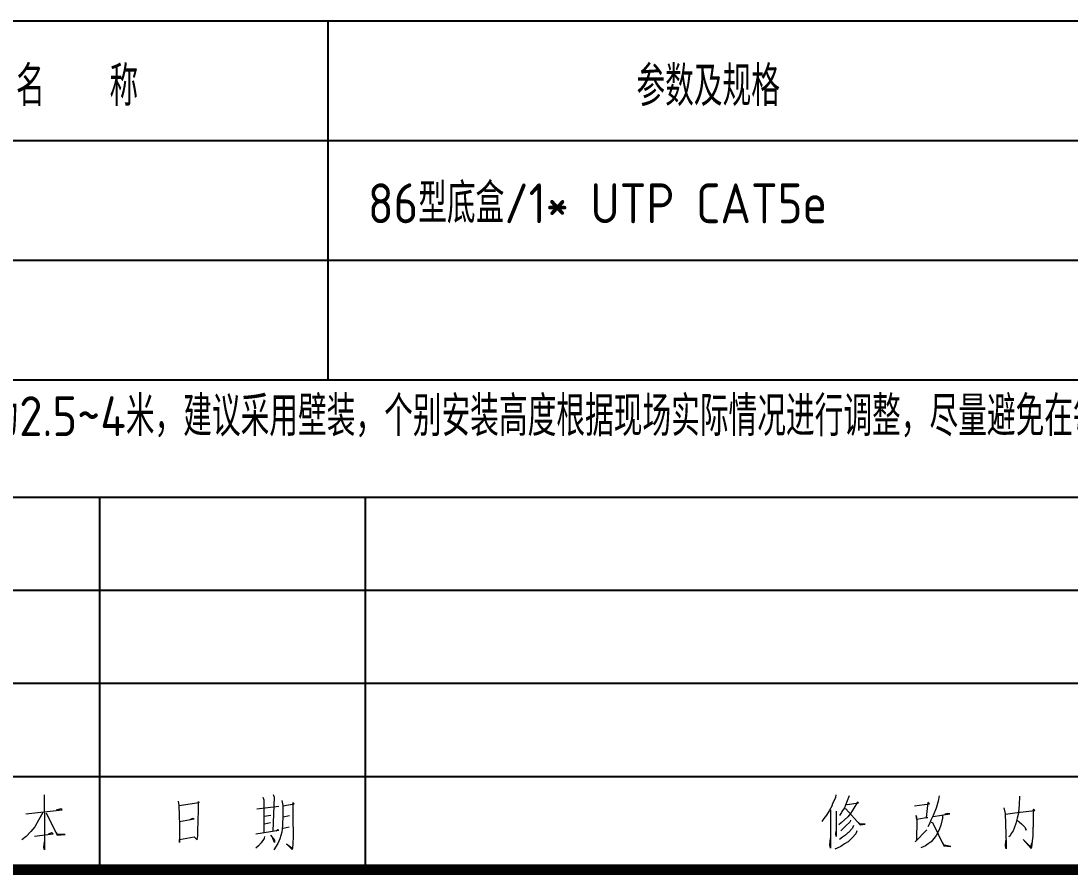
# Model space of a CAD drawing. Extents: x 38792 to 68517, y 3084 to 24109.
# Drawn here: x 59458 to 63405, y 5576 to 8790 of the extents above; entities that cross this region are included whole.
import ezdxf
from ezdxf.enums import TextEntityAlignment as Align

# ---------------------------------------------------------------- set-up
doc = ezdxf.new("R2010")
doc.units = 0
doc.header["$LTSCALE"] = 300
doc.header["$MEASUREMENT"] = 0
doc.layers.get('0').update_dxf_attribs({"color": 8, "linetype": 'CONTINUOUS'})
for name, color, linetype in [('-人员定位标注', 4, 'CONTINUOUS'), ('CON2', 8, 'CONTINUOUS'), ('Version', 8, 'CONTINUOUS')]:
    doc.layers.add(name, color=color, linetype=linetype)
doc.styles.add('-GBCBIGGBENOR', font='gbenor.shx', dxfattribs={"width": 0.7, "bigfont": 'gbcbig.shx'})
doc.styles.add('TK', font='geditxt.shx', dxfattribs={"width": 0.75, "bigfont": 'hztxt1.shx'})

# ---------------------------------------------------------------- blocks, each defined once
blk = doc.blocks.new('GEDI_TQ_2012')
at = {"color": 2, "const_width": 0.8}
blk.add_lwpolyline([(-180, 40), (0, 40)], dxfattribs=at)
blk = doc.blocks.new('GEDI_Version_2012')
at = {"layer": 'Version', "color": 2}
for p, q in [((0, 28), (-180, 28)), ((-165, 0), (-165, 28)), ((-145, 0), (-145, 28)), ((0, 21), (-180, 21)), ((0, 14), (-180, 14)), ((0, 7), (-180, 7)), ((0, 0), (-180, 0))]:
    blk.add_line(p, q, dxfattribs=at)
at = {"layer": 'Version', "color": 7, "lineweight": 0}
for points in [[(-169.19, 5.624), (-169.16, 2.931), (-169.16, 1.487), (-169.22, 1.681), (-169.16, 2.108)], [(-151.951, 5.657), (-151.891, 5.462), (-151.973, 2.903)], [(-109.618, 5.624), (-109.64, 5.422), (-109.895, 4.898), (-109.895, 4.831), (-110.119, 4.442), (-110.314, 4.113), (-110.508, 3.851), (-110.673, 3.619)], [(-108.615, 5.557), (-108.81, 5.063), (-108.975, 4.666), (-109.169, 4.375), (-109.199, 4.307), (-109.334, 4.083)], [(-101.846, 5.557), (-101.905, 5.16), (-102.07, 4.636), (-102.294, 4.083), (-102.459, 3.716), (-102.571, 3.454), (-102.684, 3.23)], [(-95.794, 5.543), (-95.824, 4.892), (-95.877, 4.331), (-95.877, 4.264), (-95.959, 3.875), (-96.071, 3.478), (-96.183, 3.119), (-96.266, 2.925), (-96.408, 2.723), (-96.49, 2.558), (-96.602, 2.461)], [(-159.112, 5.163), (-159.052, 4.834), (-159.029, 4.115), (-158.999, 3.36), (-158.999, 3.262), (-158.999, 2.739), (-158.999, 2.05), (-158.999, 2.275), (-157.915, 2.477), (-157.69, 2.245), (-157.63, 2.537), (-157.63, 2.933), (-157.608, 3.689), (-157.578, 4.474), (-157.578, 5.133), (-157.548, 5.036), (-159.029, 4.804)], [(-153.178, 4.572), (-151.532, 4.774)], [(-152.729, 5.462), (-152.669, 5.26), (-152.669, 2.806)], [(-151.307, 5.2), (-151.225, 4.834), (-151.225, 4.115), (-151.255, 3.33), (-151.307, 2.836), (-151.449, 2.312), (-151.614, 1.983), (-151.921, 1.489)], [(-151.225, 4.804), (-150.387, 4.968), (-150.469, 5.066), (-150.469, 4.048), (-150.469, 3.981), (-150.447, 2.507), (-150.469, 1.953), (-150.499, 1.624), (-150.529, 1.527), (-150.948, 1.953), (-150.552, 1.654)], [(-108.862, 4.936), (-108.75, 4.898), (-107.912, 5.033), (-107.972, 5.093), (-108.249, 4.636), (-108.503, 4.24), (-108.72, 3.978), (-108.975, 3.754), (-109.221, 3.522), (-109.394, 3.387)], [(-103.686, 4.801), (-102.571, 4.966), (-102.684, 5.063), (-102.826, 3.918), (-102.684, 3.918), (-103.521, 3.784), (-103.574, 4.083), (-103.521, 3.716), (-103.544, 2.242)], [(-169.302, 4.307), (-169.609, 3.716), (-169.886, 3.23), (-170.193, 2.863), (-170.559, 2.504), (-170.866, 2.242)], [(-170.582, 4.21), (-167.828, 4.509), (-167.941, 4.569), (-168.3, 4.472)], [(-169.055, 4.277), (-168.217, 2.601), (-167.604, 2.639), (-168.188, 2.669), (-168.352, 2.863)], [(-152.647, 4.018), (-152.145, 4.115)], [(-151.195, 3.981), (-150.724, 4.085)], [(-110.007, 4.509), (-110.007, 1.621), (-110.059, 1.883), (-110.007, 2.377)], [(-109.588, 4.405), (-109.588, 2.504), (-109.618, 2.736), (-109.588, 2.901)], [(-108.975, 4.607), (-108.862, 4.569), (-107.777, 3.387), (-107.411, 3.424), (-107.777, 3.424), (-107.912, 3.552)], [(-101.599, 4.083), (-101.599, 3.881), (-101.711, 3.357), (-101.823, 3.065), (-101.928, 2.803), (-102.07, 2.571), (-102.235, 2.34), (-102.429, 2.108), (-102.654, 1.95), (-102.878, 1.786), (-103.043, 1.719), (-103.215, 1.651)], [(-102.294, 4.015), (-101.037, 4.21), (-101.18, 4.24), (-101.404, 4.18)], [(-96.961, 4.66), (-96.879, 4.234), (-96.797, 1.907), (-96.797, 1.578), (-96.849, 1.772), (-96.827, 2.199)], [(-96.849, 4.167), (-95.794, 4.331), (-95.742, 4.331), (-94.649, 4.466), (-94.732, 4.563), (-94.762, 4.496), (-94.762, 3.807), (-94.762, 3.216), (-94.792, 3.149), (-94.792, 2.595), (-94.792, 2.528), (-94.844, 2.169), (-94.874, 1.87), (-94.904, 1.608), (-95.517, 2.266), (-94.934, 1.705), (-94.874, 2.034)], [(-158.999, 3.622), (-157.915, 3.816), (-158.027, 3.853), (-158.274, 3.719)], [(-152.617, 3.457), (-152.168, 3.554)], [(-151.255, 3.128), (-151.195, 3.128), (-150.754, 3.232)], [(-108.279, 3.327), (-108.331, 3.192), (-108.361, 3.125), (-108.668, 2.803), (-108.72, 2.766), (-108.892, 2.601), (-109.117, 2.437), (-109.334, 2.272)], [(-108.503, 3.716), (-108.526, 3.619), (-108.556, 3.589), (-108.832, 3.327), (-109.057, 3.095), (-109.251, 2.931)], [(-102.429, 3.589), (-102.347, 3.552), (-101.486, 1.786), (-100.955, 1.748), (-101.456, 1.846), (-101.599, 2.048)], [(-95.936, 3.71), (-95.63, 3.448), (-95.375, 3.186), (-95.293, 2.984), (-95.345, 3.119)], [(-169.916, 2.534), (-168.524, 2.699), (-168.636, 2.766), (-168.883, 2.669)], [(-153.26, 2.701), (-151.532, 2.963), (-151.614, 3.001), (-151.726, 2.903)], [(-152.617, 2.507), (-152.647, 2.342), (-152.871, 2.013), (-153.066, 1.788), (-153.26, 1.624)], [(-152.168, 2.604), (-151.868, 2.215), (-151.868, 2.05), (-151.973, 2.342)], [(-108.024, 2.931), (-108.114, 2.699), (-108.413, 2.377), (-108.698, 2.108), (-108.975, 1.95), (-109.251, 1.748), (-109.506, 1.621), (-109.7, 1.554)], [(-103.634, 2.108), (-102.766, 2.998)]]:
    blk.add_lwpolyline(points, dxfattribs=at)
blk = doc.blocks.new('CEEC_TK_A2')
for name, p in [('GEDI_Version_2012', (584, 50)), ('GEDI_TQ_2012', (584, 10))]:
    blk.add_blockref(name, p)
at = {"style": 'TK', "width": 0.85}
for tag, height, p in [('PROJECTNAME', 4.75, (529, 44)), ('PHASE', 4, (571, 44)), ('DRAWINGNAME', 4.75, (539, 31))]:
    blk.add_attdef(tag, text='', height=height, dxfattribs=at).set_placement(p, align=Align.MIDDLE_CENTER)
for tag, p, height in [('APPROVE', (416, 32.75), 3.5), ('DESIGN', (461, 32.75), 3.5), ('REVIEW1', (416, 25.75), 3.5), ('DRAW', (461, 25.75), 3.5), ('REVIEW2', (416, 18.75), 3.5), ('PROPORTION', (461, 18.75), 3.5), ('DRAWINGNUMBER', (511, 18.5), 4), ('CHECK', (416, 11.75), 3.5), ('DATE', (461, 11.75), 3.5), ('VERSION', (577, 11.75), 3.5)]:
    blk.add_attdef(tag, p, '', height=height, dxfattribs=at)

msp = doc.modelspace()

# ---------------------------------------------------------------- linework, layer by layer
at = {"layer": '-人员定位标注'}
for p, q in [((57633.69919, 8789.51976), (66943.96522, 8789.51976)), ((60612.62364, 8789.51976), (60612.62364, 7439.51976)), ((57633.69919, 8339.51976), (66943.96522, 8339.51976)), ((57633.69919, 7889.51976), (66943.96522, 7889.51976)), ((57633.69919, 7439.51976), (66943.96522, 7439.51976))]:
    msp.add_line(p, q, dxfattribs=at)

# ---------------------------------------------------------------- block references
at = {"layer": 'CON2', "color": 0, "xscale": 50, "yscale": 50, "zscale": 50}
msp.add_blockref('CEEC_TK_A2', (38804.95372, 3096.08957), dxfattribs=at)

# ---------------------------------------------------------------- texts
at = {"layer": '-人员定位标注', "style": '-GBCBIGGBENOR'}
for s, p in [('名   称', (59439.23765, 8469.52305)), ('参数及规格', (61773.86992, 8469.52305)), ('86型底盒/1* UTP CAT5e', (60763.51714, 8028.44147)), ('说明：各定位基站安装高度原则上为2.5~4米，建议采用壁装，个别安装高度根据现场实际情况进行调整，尽量避免在每2个基站（一维定位）或4个基站（二维定位）覆盖范围内有遮挡物。', (57723.35888, 7227.50938))]:
    msp.add_text(s, height=150, dxfattribs=at).set_placement(p)

doc.saveas('drawing.dxf')
